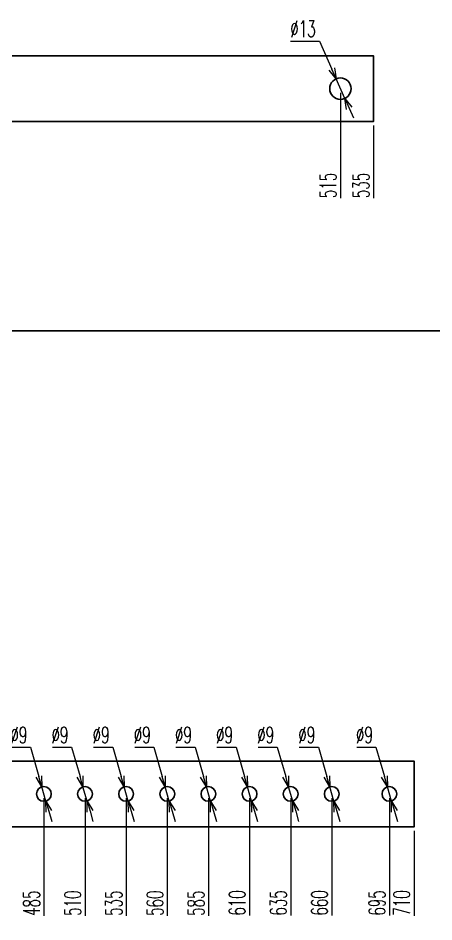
# Model space of a CAD drawing. Header units: millimetres. Extents: x 173893 to 258446, y -176540 to -123824.
# Drawn here: x 191993 to 192246, y -171187 to -170638 of the extents above; entities that cross this region are included whole.
import ezdxf

# ---------------------------------------------------------------- set-up
doc = ezdxf.new("R2010")
doc.units = ezdxf.units.MM
doc.header["$LTSCALE"] = 3
doc.layers.add('@.DM. NÉT CHÍNH', color=7, linetype='Continuous')
doc.styles.add('Ann_w01', font='romans.shx', dxfattribs={"width": 0.6, "bigfont": 'chineset.shx'})
doc.dimstyles.new('Dim 01_SC05', dxfattribs={"dimscale": 5, "dimtxt": 2, "dimasz": 1.3, "dimexe": 0.5, "dimexo": 0.5, "dimgap": 0.5, "dimtad": 1, "dimtoh": 1, "dimdec": 1, "dimzin": 12, "dimdsep": 46, "dimtxsty": 'Ann_w01', "dimblk": 'OPEN30', "dimcen": 1.5, "dimclrd": 6, "dimclre": 6, "dimclrt": 3, "dimadec": 1, "dimazin": 3, "dimtm": 1e-09, "dimtfac": 1, "dimtdec": 1, "dimtmove": 0, "dimatfit": 3, "dimldrblk": 'OPEN30', "dimfxl": 1, "dimtolj": 1, "dimlwd": 20, "dimlwe": 20, "dimarcsym": 0})

# ---------------------------------------------------------------- blocks, each defined once
blk = doc.blocks.new('*D809')
at = {"color": 6, "lineweight": 20, "transparency": 16777216}
blk.add_line((192189.41, -170682.99), (192189.41, -170747.05), dxfattribs=at)
at = {"layer": 'Defpoints', "color": 0, "transparency": 16777216}
for p in [(191674.41, -170680.49), (192189.41, -170680.49), (192189.41, -170729.13)]:
    blk.add_point(p, dxfattribs=at)
at = {"color": 3, "transparency": 16777216, "insert": (192181.91, -170739.34), "char_height": 10, "attachment_point": 5, "rotation": 90, "style": 'Ann_w01'}
blk.add_mtext('\\A1;515', dxfattribs=at)
blk = doc.blocks.new('_Open30')
at = {"color": 0, "linetype": 'ByBlock', "lineweight": -2}
for p, q in [((-1, 0.268), (0, 0)), ((0, 0), (-1, -0.268)), ((0, 0), (-1, 0))]:
    blk.add_line(p, q, dxfattribs=at)
blk = doc.blocks.new('*D804')
at = {"color": 6, "lineweight": 20, "transparency": 16777216}
blk.add_line((192209.41, -170702.99), (192209.41, -170747.05), dxfattribs=at)
at = {"layer": 'Defpoints', "color": 0, "transparency": 16777216}
for p in [(191674.41, -170680.49), (192209.41, -170700.49), (192209.41, -170729.13)]:
    blk.add_point(p, dxfattribs=at)
at = {"color": 3, "transparency": 16777216, "insert": (192201.91, -170739.34), "char_height": 10, "attachment_point": 5, "rotation": 90, "style": 'Ann_w01'}
blk.add_mtext('\\A1;535', dxfattribs=at)
blk = doc.blocks.new('*D805')
at = {"color": 6, "lineweight": 20, "transparency": 16777216}
for p, q in [((192159.05, -170651.67), (192176.69, -170651.67)), ((192176.69, -170651.67), (192184.16, -170668.6)), ((192192.04, -170686.44), (192186.79, -170674.54)), ((192194.66, -170692.38), (192197.29, -170698.33))]:
    blk.add_line(p, q, dxfattribs=at)
at = {"layer": 'Defpoints', "color": 0, "transparency": 16777216}
for p in [(192186.79, -170674.54), (192192.04, -170686.44)]:
    blk.add_point(p, dxfattribs=at)
at = {"color": 6, "lineweight": 20, "transparency": 16777216, "xscale": 6.5, "yscale": 6.5, "zscale": 6.5}
for p, rotation in [((192186.79, -170674.54), 293.816106357231), ((192192.04, -170686.44), 113.816106357231)]:
    blk.add_blockref('_Open30', p, dxfattribs=dict(at, rotation=rotation))
at = {"color": 3, "transparency": 16777216, "insert": (192166.62, -170644.17), "char_height": 10, "attachment_point": 5, "style": 'Ann_w01'}
blk.add_mtext('\\A1;∅13', dxfattribs=at)
blk = doc.blocks.new('*D995')
at = {"layer": '@.DM. NÉT CHÍNH', "color": 6, "linetype": 'Continuous', "lineweight": 20, "transparency": 16777216}
blk.add_line((192009.17, -171111.58), (192009.17, -171183.22), dxfattribs=at)
at = {"layer": 'Defpoints', "color": 0, "linetype": 'Continuous', "transparency": 16777216}
for p in [(191524.17, -171109.08), (192009.17, -171109.08), (192009.17, -171165.29)]:
    blk.add_point(p, dxfattribs=at)
at = {"layer": '@.DM. NÉT CHÍNH', "color": 3, "linetype": 'Continuous', "transparency": 16777216, "insert": (192001.67, -171175.5), "char_height": 10, "attachment_point": 5, "rotation": 90, "style": 'Ann_w01'}
blk.add_mtext('\\A1;485', dxfattribs=at)
blk = doc.blocks.new('*D996')
at = {"layer": '@.DM. NÉT CHÍNH', "color": 6, "linetype": 'Continuous', "lineweight": 20, "transparency": 16777216}
blk.add_line((192034.17, -171111.58), (192034.17, -171183.22), dxfattribs=at)
at = {"layer": 'Defpoints', "color": 0, "linetype": 'Continuous', "transparency": 16777216}
for p in [(191524.17, -171109.08), (192034.17, -171109.08), (192034.17, -171165.29)]:
    blk.add_point(p, dxfattribs=at)
at = {"layer": '@.DM. NÉT CHÍNH', "color": 3, "linetype": 'Continuous', "transparency": 16777216, "insert": (192026.67, -171175.5), "char_height": 10, "attachment_point": 5, "rotation": 90, "style": 'Ann_w01'}
blk.add_mtext('\\A1;510', dxfattribs=at)
blk = doc.blocks.new('*D997')
at = {"layer": '@.DM. NÉT CHÍNH', "color": 6, "linetype": 'Continuous', "lineweight": 20, "transparency": 16777216}
blk.add_line((192059.17, -171111.58), (192059.17, -171183.22), dxfattribs=at)
at = {"layer": 'Defpoints', "color": 0, "linetype": 'Continuous', "transparency": 16777216}
for p in [(191524.17, -171109.08), (192059.17, -171109.08), (192059.17, -171165.29)]:
    blk.add_point(p, dxfattribs=at)
at = {"layer": '@.DM. NÉT CHÍNH', "color": 3, "linetype": 'Continuous', "transparency": 16777216, "insert": (192051.67, -171175.5), "char_height": 10, "attachment_point": 5, "rotation": 90, "style": 'Ann_w01'}
blk.add_mtext('\\A1;535', dxfattribs=at)
blk = doc.blocks.new('*D998')
at = {"layer": '@.DM. NÉT CHÍNH', "color": 6, "linetype": 'Continuous', "lineweight": 20, "transparency": 16777216}
blk.add_line((192084.17, -171111.58), (192084.17, -171183.22), dxfattribs=at)
at = {"layer": 'Defpoints', "color": 0, "linetype": 'Continuous', "transparency": 16777216}
for p in [(191524.17, -171109.08), (192084.17, -171109.08), (192084.17, -171165.29)]:
    blk.add_point(p, dxfattribs=at)
at = {"layer": '@.DM. NÉT CHÍNH', "color": 3, "linetype": 'Continuous', "transparency": 16777216, "insert": (192076.67, -171175.5), "char_height": 10, "attachment_point": 5, "rotation": 90, "style": 'Ann_w01'}
blk.add_mtext('\\A1;560', dxfattribs=at)
blk = doc.blocks.new('*D999')
at = {"layer": '@.DM. NÉT CHÍNH', "color": 6, "linetype": 'Continuous', "lineweight": 20, "transparency": 16777216}
blk.add_line((192109.17, -171111.58), (192109.17, -171183.22), dxfattribs=at)
at = {"layer": 'Defpoints', "color": 0, "linetype": 'Continuous', "transparency": 16777216}
for p in [(191524.17, -171109.08), (192109.17, -171109.08), (192109.17, -171165.29)]:
    blk.add_point(p, dxfattribs=at)
at = {"layer": '@.DM. NÉT CHÍNH', "color": 3, "linetype": 'Continuous', "transparency": 16777216, "insert": (192101.67, -171175.5), "char_height": 10, "attachment_point": 5, "rotation": 90, "style": 'Ann_w01'}
blk.add_mtext('\\A1;585', dxfattribs=at)
blk = doc.blocks.new('*D1000')
at = {"layer": '@.DM. NÉT CHÍNH', "color": 6, "linetype": 'Continuous', "lineweight": 20, "transparency": 16777216}
blk.add_line((192134.17, -171111.58), (192134.17, -171182.93), dxfattribs=at)
at = {"layer": 'Defpoints', "color": 0, "linetype": 'Continuous', "transparency": 16777216}
for p in [(191524.17, -171109.08), (192134.17, -171109.08), (192134.17, -171165.29)]:
    blk.add_point(p, dxfattribs=at)
at = {"layer": '@.DM. NÉT CHÍNH', "color": 3, "linetype": 'Continuous', "transparency": 16777216, "insert": (192126.67, -171175.36), "char_height": 10, "attachment_point": 5, "rotation": 90, "style": 'Ann_w01'}
blk.add_mtext('\\A1;610', dxfattribs=at)
blk = doc.blocks.new('*D1001')
at = {"layer": '@.DM. NÉT CHÍNH', "color": 6, "linetype": 'Continuous', "lineweight": 20, "transparency": 16777216}
blk.add_line((192159.17, -171111.58), (192159.17, -171182.93), dxfattribs=at)
at = {"layer": 'Defpoints', "color": 0, "linetype": 'Continuous', "transparency": 16777216}
for p in [(191524.17, -171109.08), (192159.17, -171109.08), (192159.17, -171165.29)]:
    blk.add_point(p, dxfattribs=at)
at = {"layer": '@.DM. NÉT CHÍNH', "color": 3, "linetype": 'Continuous', "transparency": 16777216, "insert": (192151.67, -171175.36), "char_height": 10, "attachment_point": 5, "rotation": 90, "style": 'Ann_w01'}
blk.add_mtext('\\A1;635', dxfattribs=at)
blk = doc.blocks.new('*D1002')
at = {"layer": '@.DM. NÉT CHÍNH', "color": 6, "linetype": 'Continuous', "lineweight": 20, "transparency": 16777216}
blk.add_line((192219.17, -171111.58), (192219.17, -171182.93), dxfattribs=at)
at = {"layer": 'Defpoints', "color": 0, "linetype": 'Continuous', "transparency": 16777216}
for p in [(191524.17, -171109.08), (192219.17, -171109.08), (192219.17, -171165.29)]:
    blk.add_point(p, dxfattribs=at)
at = {"layer": '@.DM. NÉT CHÍNH', "color": 3, "linetype": 'Continuous', "transparency": 16777216, "insert": (192211.67, -171175.36), "char_height": 10, "attachment_point": 5, "rotation": 90, "style": 'Ann_w01'}
blk.add_mtext('\\A1;695', dxfattribs=at)
blk = doc.blocks.new('*D1003')
at = {"layer": '@.DM. NÉT CHÍNH', "color": 6, "linetype": 'Continuous', "lineweight": 20, "transparency": 16777216}
blk.add_line((192234.17, -171131.58), (192234.17, -171183.07), dxfattribs=at)
at = {"layer": 'Defpoints', "color": 0, "linetype": 'Continuous', "transparency": 16777216}
for p in [(191524.17, -171109.08), (192234.17, -171129.08), (192234.17, -171165.15)]:
    blk.add_point(p, dxfattribs=at)
at = {"layer": '@.DM. NÉT CHÍNH', "color": 3, "linetype": 'Continuous', "transparency": 16777216, "insert": (192226.67, -171175.36), "char_height": 10, "attachment_point": 5, "rotation": 90, "style": 'Ann_w01'}
blk.add_mtext('\\A1;710', dxfattribs=at)
blk = doc.blocks.new('*D1006')
at = {"layer": '@.DM. NÉT CHÍNH', "color": 6, "linetype": 'Continuous', "lineweight": 20, "transparency": 16777216}
for p, q in [((192139.37, -171080.73), (192151.02, -171080.73)), ((192151.02, -171080.73), (192156.13, -171098.51)), ((192160.41, -171113.41), (192157.93, -171104.76)), ((192162.21, -171119.65), (192164.01, -171125.9))]:
    blk.add_line(p, q, dxfattribs=at)
at = {"layer": 'Defpoints', "color": 0, "linetype": 'Continuous', "transparency": 16777216}
for p in [(192157.93, -171104.76), (192160.41, -171113.41)]:
    blk.add_point(p, dxfattribs=at)
at = {"layer": '@.DM. NÉT CHÍNH', "color": 6, "linetype": 'Continuous', "lineweight": 20, "transparency": 16777216, "xscale": 6.5, "yscale": 6.5, "zscale": 6.5}
for p, rotation in [((192157.93, -171104.76), 286.0446950903639), ((192160.41, -171113.41), 106.0446950903639)]:
    blk.add_blockref('_Open30', p, dxfattribs=dict(at, rotation=rotation))
at = {"layer": '@.DM. NÉT CHÍNH', "color": 3, "linetype": 'Continuous', "transparency": 16777216, "insert": (192143.95, -171073.23), "char_height": 10, "attachment_point": 5, "style": 'Ann_w01'}
blk.add_mtext('\\A1;∅9', dxfattribs=at)
blk = doc.blocks.new('*D1007')
at = {"layer": '@.DM. NÉT CHÍNH', "color": 6, "linetype": 'Continuous', "lineweight": 20, "transparency": 16777216}
for p, q in [((192114.37, -171080.73), (192126.02, -171080.73)), ((192126.02, -171080.73), (192131.13, -171098.51)), ((192135.41, -171113.41), (192132.93, -171104.76)), ((192137.21, -171119.65), (192139.01, -171125.9))]:
    blk.add_line(p, q, dxfattribs=at)
at = {"layer": 'Defpoints', "color": 0, "linetype": 'Continuous', "transparency": 16777216}
for p in [(192132.93, -171104.76), (192135.41, -171113.41)]:
    blk.add_point(p, dxfattribs=at)
at = {"layer": '@.DM. NÉT CHÍNH', "color": 6, "linetype": 'Continuous', "lineweight": 20, "transparency": 16777216, "xscale": 6.5, "yscale": 6.5, "zscale": 6.5}
for p, rotation in [((192132.93, -171104.76), 286.0446950905176), ((192135.41, -171113.41), 106.0446950905175)]:
    blk.add_blockref('_Open30', p, dxfattribs=dict(at, rotation=rotation))
at = {"layer": '@.DM. NÉT CHÍNH', "color": 3, "linetype": 'Continuous', "transparency": 16777216, "insert": (192118.95, -171073.23), "char_height": 10, "attachment_point": 5, "style": 'Ann_w01'}
blk.add_mtext('\\A1;∅9', dxfattribs=at)
blk = doc.blocks.new('*D1008')
at = {"layer": '@.DM. NÉT CHÍNH', "color": 6, "linetype": 'Continuous', "lineweight": 20, "transparency": 16777216}
for p, q in [((192089.37, -171080.73), (192101.02, -171080.73)), ((192101.02, -171080.73), (192106.13, -171098.51)), ((192110.41, -171113.41), (192107.93, -171104.76)), ((192112.21, -171119.65), (192114.01, -171125.9))]:
    blk.add_line(p, q, dxfattribs=at)
at = {"layer": 'Defpoints', "color": 0, "linetype": 'Continuous', "transparency": 16777216}
for p in [(192107.93, -171104.76), (192110.41, -171113.41)]:
    blk.add_point(p, dxfattribs=at)
at = {"layer": '@.DM. NÉT CHÍNH', "color": 6, "linetype": 'Continuous', "lineweight": 20, "transparency": 16777216, "xscale": 6.5, "yscale": 6.5, "zscale": 6.5}
for p, rotation in [((192107.93, -171104.76), 286.0446950907713), ((192110.41, -171113.41), 106.0446950907713)]:
    blk.add_blockref('_Open30', p, dxfattribs=dict(at, rotation=rotation))
at = {"layer": '@.DM. NÉT CHÍNH', "color": 3, "linetype": 'Continuous', "transparency": 16777216, "insert": (192093.95, -171073.23), "char_height": 10, "attachment_point": 5, "style": 'Ann_w01'}
blk.add_mtext('\\A1;∅9', dxfattribs=at)
blk = doc.blocks.new('*D1010')
at = {"layer": '@.DM. NÉT CHÍNH', "color": 6, "linetype": 'Continuous', "lineweight": 20, "transparency": 16777216}
for p, q in [((192199.37, -171080.73), (192211.02, -171080.73)), ((192211.02, -171080.73), (192216.13, -171098.51)), ((192220.41, -171113.41), (192217.93, -171104.76)), ((192222.21, -171119.65), (192224.01, -171125.9))]:
    blk.add_line(p, q, dxfattribs=at)
at = {"layer": 'Defpoints', "color": 0, "linetype": 'Continuous', "transparency": 16777216}
for p in [(192217.93, -171104.76), (192220.41, -171113.41)]:
    blk.add_point(p, dxfattribs=at)
at = {"layer": '@.DM. NÉT CHÍNH', "color": 6, "linetype": 'Continuous', "lineweight": 20, "transparency": 16777216, "xscale": 6.5, "yscale": 6.5, "zscale": 6.5}
for p, rotation in [((192217.93, -171104.76), 286.0446950895492), ((192220.41, -171113.41), 106.0446950895492)]:
    blk.add_blockref('_Open30', p, dxfattribs=dict(at, rotation=rotation))
at = {"layer": '@.DM. NÉT CHÍNH', "color": 3, "linetype": 'Continuous', "transparency": 16777216, "insert": (192203.95, -171073.23), "char_height": 10, "attachment_point": 5, "style": 'Ann_w01'}
blk.add_mtext('\\A1;∅9', dxfattribs=at)
blk = doc.blocks.new('*D1011')
at = {"layer": '@.DM. NÉT CHÍNH', "color": 6, "linetype": 'Continuous', "lineweight": 20, "transparency": 16777216}
for p, q in [((192064.37, -171080.73), (192076.02, -171080.73)), ((192076.02, -171080.73), (192081.13, -171098.51)), ((192085.41, -171113.41), (192082.93, -171104.76)), ((192087.21, -171119.65), (192089.01, -171125.9))]:
    blk.add_line(p, q, dxfattribs=at)
at = {"layer": 'Defpoints', "color": 0, "linetype": 'Continuous', "transparency": 16777216}
for p in [(192082.93, -171104.76), (192085.41, -171113.41)]:
    blk.add_point(p, dxfattribs=at)
at = {"layer": '@.DM. NÉT CHÍNH', "color": 6, "linetype": 'Continuous', "lineweight": 20, "transparency": 16777216, "xscale": 6.5, "yscale": 6.5, "zscale": 6.5}
for p, rotation in [((192082.93, -171104.76), 286.0446950907713), ((192085.41, -171113.41), 106.0446950907713)]:
    blk.add_blockref('_Open30', p, dxfattribs=dict(at, rotation=rotation))
at = {"layer": '@.DM. NÉT CHÍNH', "color": 3, "linetype": 'Continuous', "transparency": 16777216, "insert": (192068.95, -171073.23), "char_height": 10, "attachment_point": 5, "style": 'Ann_w01'}
blk.add_mtext('\\A1;∅9', dxfattribs=at)
blk = doc.blocks.new('*D1012')
at = {"layer": '@.DM. NÉT CHÍNH', "color": 6, "linetype": 'Continuous', "lineweight": 20, "transparency": 16777216}
for p, q in [((192039.37, -171080.73), (192051.02, -171080.73)), ((192051.02, -171080.73), (192056.13, -171098.51)), ((192060.41, -171113.41), (192057.93, -171104.76)), ((192062.21, -171119.65), (192064.01, -171125.9))]:
    blk.add_line(p, q, dxfattribs=at)
at = {"layer": 'Defpoints', "color": 0, "linetype": 'Continuous', "transparency": 16777216}
for p in [(192057.93, -171104.76), (192060.41, -171113.41)]:
    blk.add_point(p, dxfattribs=at)
at = {"layer": '@.DM. NÉT CHÍNH', "color": 6, "linetype": 'Continuous', "lineweight": 20, "transparency": 16777216, "xscale": 6.5, "yscale": 6.5, "zscale": 6.5}
for p, rotation in [((192057.93, -171104.76), 286.0446950907736), ((192060.41, -171113.41), 106.0446950907736)]:
    blk.add_blockref('_Open30', p, dxfattribs=dict(at, rotation=rotation))
at = {"layer": '@.DM. NÉT CHÍNH', "color": 3, "linetype": 'Continuous', "transparency": 16777216, "insert": (192043.95, -171073.23), "char_height": 10, "attachment_point": 5, "style": 'Ann_w01'}
blk.add_mtext('\\A1;∅9', dxfattribs=at)
blk = doc.blocks.new('*D1013')
at = {"layer": '@.DM. NÉT CHÍNH', "color": 6, "linetype": 'Continuous', "lineweight": 20, "transparency": 16777216}
for p, q in [((192014.37, -171080.73), (192026.02, -171080.73)), ((192026.02, -171080.73), (192031.13, -171098.51)), ((192035.41, -171113.41), (192032.93, -171104.76)), ((192037.21, -171119.65), (192039.01, -171125.9))]:
    blk.add_line(p, q, dxfattribs=at)
at = {"layer": 'Defpoints', "color": 0, "linetype": 'Continuous', "transparency": 16777216}
for p in [(192032.93, -171104.76), (192035.41, -171113.41)]:
    blk.add_point(p, dxfattribs=at)
at = {"layer": '@.DM. NÉT CHÍNH', "color": 6, "linetype": 'Continuous', "lineweight": 20, "transparency": 16777216, "xscale": 6.5, "yscale": 6.5, "zscale": 6.5}
for p, rotation in [((192032.93, -171104.76), 286.0446950892176), ((192035.41, -171113.41), 106.0446950892176)]:
    blk.add_blockref('_Open30', p, dxfattribs=dict(at, rotation=rotation))
at = {"layer": '@.DM. NÉT CHÍNH', "color": 3, "linetype": 'Continuous', "transparency": 16777216, "insert": (192018.95, -171073.23), "char_height": 10, "attachment_point": 5, "style": 'Ann_w01'}
blk.add_mtext('\\A1;∅9', dxfattribs=at)
blk = doc.blocks.new('*D1014')
at = {"layer": '@.DM. NÉT CHÍNH', "color": 6, "linetype": 'Continuous', "lineweight": 20, "transparency": 16777216}
for p, q in [((191989.37, -171080.73), (192001.02, -171080.73)), ((192001.02, -171080.73), (192006.13, -171098.51)), ((192010.41, -171113.41), (192007.93, -171104.76)), ((192012.21, -171119.65), (192014.01, -171125.9))]:
    blk.add_line(p, q, dxfattribs=at)
at = {"layer": 'Defpoints', "color": 0, "linetype": 'Continuous', "transparency": 16777216}
for p in [(192007.93, -171104.76), (192010.41, -171113.41)]:
    blk.add_point(p, dxfattribs=at)
at = {"layer": '@.DM. NÉT CHÍNH', "color": 6, "linetype": 'Continuous', "lineweight": 20, "transparency": 16777216, "xscale": 6.5, "yscale": 6.5, "zscale": 6.5}
for p, rotation in [((192007.93, -171104.76), 286.0446950898809), ((192010.41, -171113.41), 106.0446950898809)]:
    blk.add_blockref('_Open30', p, dxfattribs=dict(at, rotation=rotation))
at = {"layer": '@.DM. NÉT CHÍNH', "color": 3, "linetype": 'Continuous', "transparency": 16777216, "insert": (191993.95, -171073.23), "char_height": 10, "attachment_point": 5, "style": 'Ann_w01'}
blk.add_mtext('\\A1;∅9', dxfattribs=at)
blk = doc.blocks.new('*D4158')
at = {"layer": '@.DM. NÉT CHÍNH', "color": 6, "linetype": 'Continuous', "lineweight": 20, "transparency": 16777216}
blk.add_line((192184.17, -171111.58), (192184.17, -171182.93), dxfattribs=at)
at = {"layer": 'Defpoints', "color": 0, "linetype": 'Continuous', "transparency": 16777216}
for p in [(191524.17, -171109.08), (192184.17, -171109.08), (192184.17, -171165.29)]:
    blk.add_point(p, dxfattribs=at)
at = {"layer": '@.DM. NÉT CHÍNH', "color": 3, "linetype": 'Continuous', "transparency": 16777216, "insert": (192176.67, -171175.36), "char_height": 10, "attachment_point": 5, "rotation": 90, "style": 'Ann_w01'}
blk.add_mtext('\\A1;660', dxfattribs=at)
blk = doc.blocks.new('*D4159')
at = {"layer": '@.DM. NÉT CHÍNH', "color": 6, "linetype": 'Continuous', "lineweight": 20, "transparency": 16777216}
for p, q in [((192164.37, -171080.73), (192176.02, -171080.73)), ((192176.02, -171080.73), (192181.13, -171098.51)), ((192185.41, -171113.41), (192182.93, -171104.76)), ((192187.21, -171119.65), (192189.01, -171125.9))]:
    blk.add_line(p, q, dxfattribs=at)
at = {"layer": 'Defpoints', "color": 0, "linetype": 'Continuous', "transparency": 16777216}
for p in [(192182.93, -171104.76), (192185.41, -171113.41)]:
    blk.add_point(p, dxfattribs=at)
at = {"layer": '@.DM. NÉT CHÍNH', "color": 6, "linetype": 'Continuous', "lineweight": 20, "transparency": 16777216, "xscale": 6.5, "yscale": 6.5, "zscale": 6.5}
for p, rotation in [((192182.93, -171104.76), 286.0446950903639), ((192185.41, -171113.41), 106.0446950903639)]:
    blk.add_blockref('_Open30', p, dxfattribs=dict(at, rotation=rotation))
at = {"layer": '@.DM. NÉT CHÍNH', "color": 3, "linetype": 'Continuous', "transparency": 16777216, "insert": (192168.95, -171073.23), "char_height": 10, "attachment_point": 5, "style": 'Ann_w01'}
blk.add_mtext('\\A1;∅9', dxfattribs=at)

msp = doc.modelspace()

# ---------------------------------------------------------------- linework, layer by layer
at = {"color": 4}
msp.add_lwpolyline([(191674.41, -170700.49), (192209.41, -170700.49), (192209.41, -170660.49), (191674.41, -170660.49)], close=True, dxfattribs=at)
msp.add_lwpolyline([(191524.17, -171129.08), (192234.17, -171129.08), (192234.17, -171089.08), (191524.17, -171089.08)], close=True)
msp.add_circle((192189.41, -170680.49), 6.5, dxfattribs=at)
for centre in [(192009.17, -171109.08), (192034.17, -171109.08), (192059.17, -171109.08), (192084.17, -171109.08), (192109.17, -171109.08), (192134.17, -171109.08), (192159.17, -171109.08), (192184.17, -171109.08), (192219.17, -171109.08)]:
    msp.add_circle(centre, 4.5)
at = {"layer": '@.DM. NÉT CHÍNH', "linetype": 'Continuous'}
msp.add_line((191139.08, -170827.63), (194090.8, -170827.63), dxfattribs=at)

# ---------------------------------------------------------------- dimensions: what is measured, and where the dimension line sits
at = {"color": 4}
dim = msp.add_diameter_dim_2p(p1=(192192.04, -170686.44), p2=(192186.79, -170674.54), dimstyle='Dim 01_SC05', dxfattribs=at)
dim.commit()
dim.dimension.update_dxf_attribs({"geometry": '*D805', "text_midpoint": (192166.62, -170651.67), "dimtype": 163})
for feature_location, offset, picture, middle in [((192189.41, -170680.49), (0, -48.64), '*D809', (192181.91, -170739.34)), ((192209.41, -170700.49), (0, -28.64), '*D804', (192201.91, -170739.34))]:
    dim = msp.add_ordinate_dim(feature_location=feature_location, offset=offset, dtype=1, origin=(191674.41, -170680.49), dimstyle='Dim 01_SC05', dxfattribs=at)
    dim.commit()
    dim.dimension.update_dxf_attribs({"geometry": picture, "text_midpoint": middle})
at = {"layer": '@.DM. NÉT CHÍNH', "linetype": 'Continuous'}
for p1, p2, picture, middle in [((192010.41, -171113.41), (192007.93, -171104.76), '*D1014', (191993.95, -171080.73)), ((192035.41, -171113.41), (192032.93, -171104.76), '*D1013', (192018.95, -171080.73)), ((192060.41, -171113.41), (192057.93, -171104.76), '*D1012', (192043.95, -171080.73)), ((192085.41, -171113.41), (192082.93, -171104.76), '*D1011', (192068.95, -171080.73)), ((192110.41, -171113.41), (192107.93, -171104.76), '*D1008', (192093.95, -171080.73)), ((192135.41, -171113.41), (192132.93, -171104.76), '*D1007', (192118.95, -171080.73)), ((192160.41, -171113.41), (192157.93, -171104.76), '*D1006', (192143.95, -171080.73)), ((192185.41, -171113.41), (192182.93, -171104.76), '*D4159', (192168.95, -171080.73)), ((192220.41, -171113.41), (192217.93, -171104.76), '*D1010', (192203.95, -171080.73))]:
    dim = msp.add_diameter_dim_2p(p1=p1, p2=p2, dimstyle='Dim 01_SC05', dxfattribs=at)
    dim.commit()
    dim.dimension.update_dxf_attribs({"geometry": picture, "text_midpoint": middle, "dimtype": 163})
for feature_location, offset, picture, middle in [((192009.17, -171109.08), (0, -56.21), '*D995', (192001.67, -171175.5)), ((192034.17, -171109.08), (0, -56.21), '*D996', (192026.67, -171175.5)), ((192059.17, -171109.08), (0, -56.21), '*D997', (192051.67, -171175.5)), ((192084.17, -171109.08), (0, -56.21), '*D998', (192076.67, -171175.5)), ((192109.17, -171109.08), (0, -56.21), '*D999', (192101.67, -171175.5)), ((192134.17, -171109.08), (0, -56.21), '*D1000', (192126.67, -171175.36)), ((192159.17, -171109.08), (0, -56.21), '*D1001', (192151.67, -171175.36)), ((192219.17, -171109.08), (0, -56.21), '*D1002', (192211.67, -171175.36)), ((192234.17, -171129.08), (0, -36.06), '*D1003', (192226.67, -171175.36)), ((192184.17, -171109.08), (0, -56.21), '*D4158', (192176.67, -171175.36))]:
    dim = msp.add_ordinate_dim(feature_location=feature_location, offset=offset, dtype=1, origin=(191524.17, -171109.08), dimstyle='Dim 01_SC05', dxfattribs=at)
    dim.commit()
    dim.dimension.update_dxf_attribs({"geometry": picture, "text_midpoint": middle})

doc.saveas('drawing.dxf')
